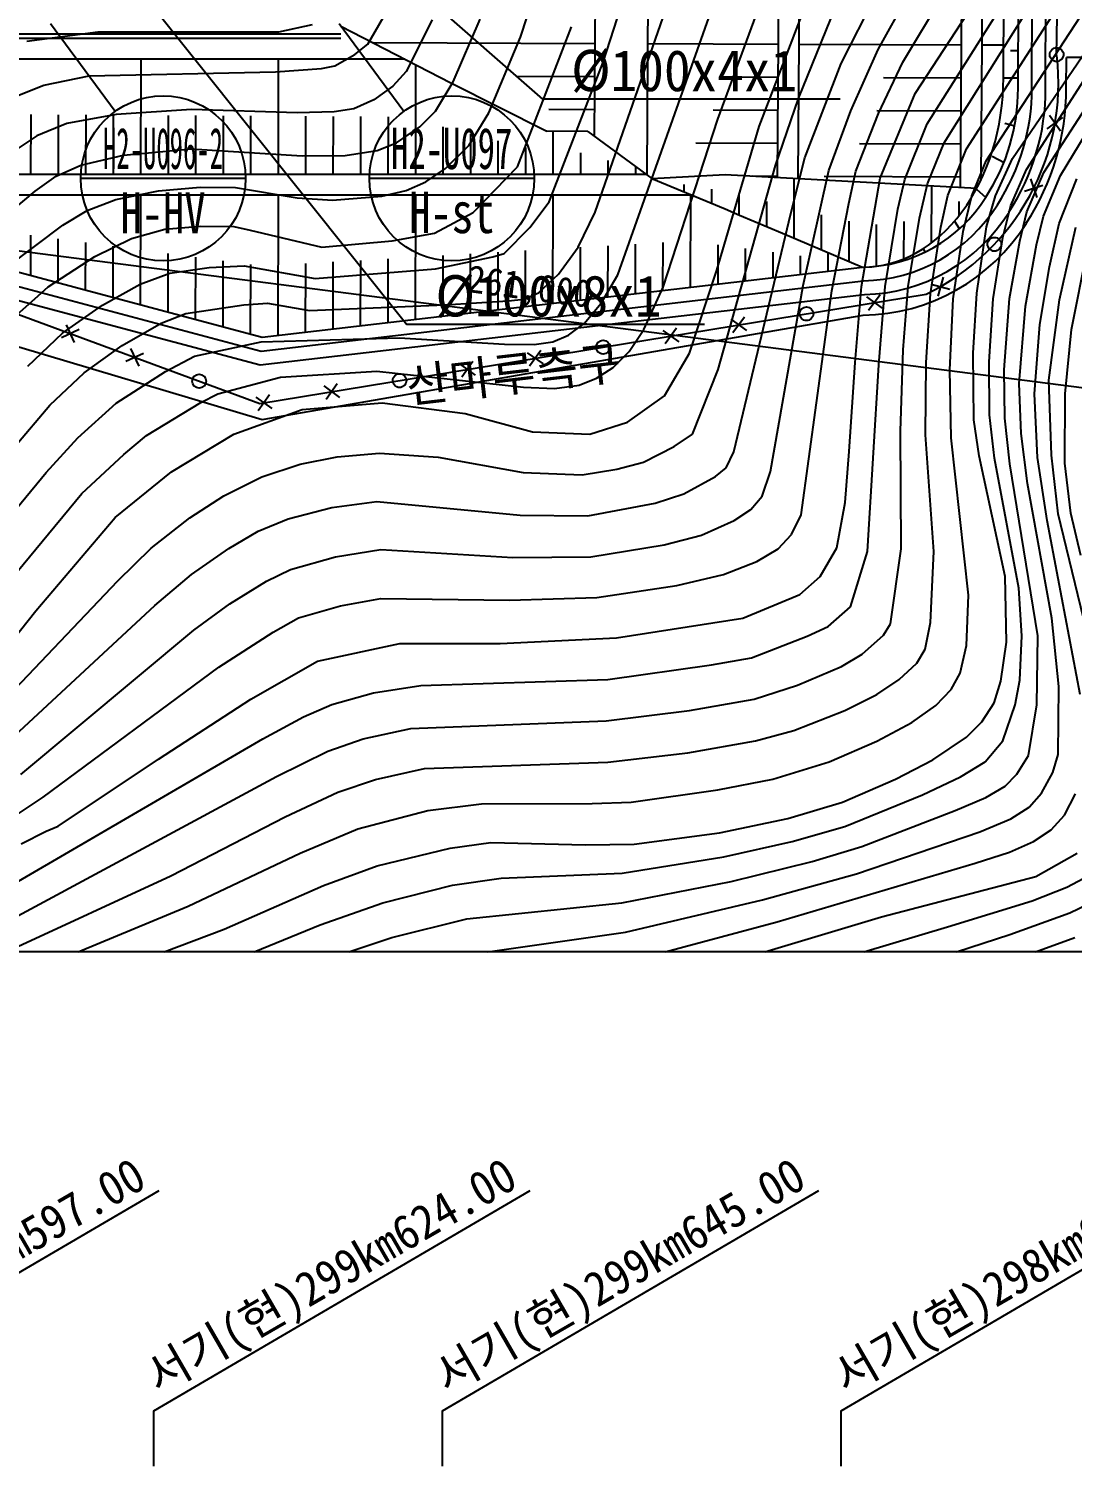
# Model space of a CAD drawing. Header units: millimetres. Extents: x 17638 to 18434, y 1103 to 1809.
# Drawn here: x 18142.6 to 18218.5, y 1364.9 to 1469.4 of the extents above; entities that cross this region are included whole.
import ezdxf
from ezdxf.enums import TextEntityAlignment as Align
from ezdxf.xclip import XClip

# ---------------------------------------------------------------- set-up
doc = ezdxf.new("R2010")
doc.units = ezdxf.units.MM
doc.header["$LTSCALE"] = 10
doc.header["$MEASUREMENT"] = 0
doc.header["$XCLIPFRAME"] = 2
doc.layers.add('TX-PAPR', color=2, linetype='Continuous', plot=False)
for name, color, linetype in [('TZ-BASE', 253, 'Continuous'), ('TZ-LEAL', 1, 'Continuous'), ('TZ-LEAT', 3, 'Continuous')]:
    doc.layers.add(name, color=color, linetype=linetype)
doc.styles.add('GR', font='GulimChe.ttf')
doc.styles.add('HANA', font='GulimChe.ttf')
doc.styles.get("Standard").update_dxf_attribs({"font": 'GulimChe.ttf'})
doc.styles.add('굴림체', font='GulimChe.ttf')
doc.dimstyles.get("Standard").update_dxf_attribs({"dimtxt": 0.18, "dimasz": 0.18, "dimexe": 0.18, "dimexo": 0.0625, "dimgap": 0.09, "dimtad": 0, "dimtih": 1, "dimtoh": 1, "dimdec": 4, "dimzin": 0, "dimdsep": 46, "dimtxsty": 'Standard', "dimcen": 0.09, "dimadec": 0, "dimazin": 0, "dimtfac": 1, "dimtdec": 4, "dimtofl": 0, "dimtmove": 0, "dimatfit": 3, "dimfxl": 0, "dimtolj": 1, "dimtzin": 0, "dimarcsym": 0})

# ---------------------------------------------------------------- blocks, each defined once
blk = doc.blocks.new('JD-CDFDG5GDCH4')
at = {"layer": 'TZ-BASE'}
for p, q in [((477.49, -18.7, -393.01), (477.75, 17.88, -393.01)), ((478.99, -18.78, -393.01), (479.25, 18.59, -393.01)), ((490.79, -19.41, -393.01), (491.05, 18.29, -393.01)), ((492.29, -18.88, -393.01), (492.54, 15.97, -393.01)), ((467.99, -18.53, -393.01), (468.2, 12.56, -393.01)), ((464.16, -15.7, -393.01), (464.34, 10.18, -393.01)), ((493.92, -11.47, -475), (494, 9.53, -438.93)), ((494.99, -12.23, -393.01), (495.07, 9.53, -393.01)), ((495.99, -12.23, -393.01), (496.07, 9.53, -393.01)), ((496.99, -12.23, -393.01), (497.07, 9.52, -393.01)), ((464.21, -21.23, -211.01), (473.15, 4.38, -211.01)), ((464.8, -10.33, -212.01), (469.69, 4.91, -212.01)), ((458.78, -8.5, -214.01), (462.48, 2.93, -214.01)), ((482.12, -10.43, -206.01), (488.45, 2, -206.01)), ((484.8, -9.4, -205.01), (490.25, 0.39, -205.01)), ((495.6, -18.14, -197.01), (506.69, -0.84, -197.01)), ((486.59, -10.34, -204.01), (492.05, -1.26, -204.01)), ((496.85, -18.34, -196.01), (507.54, -1.88, -196.01)), ((487.49, -12.61, -203.01), (494.24, -2.28, -203.01)), ((465.87, -25.79, -210.01), (473.65, -3.84, -210.01)), ((473.14, -14.47, -209.01), (477.03, -3.95, -209.01)), ((488.38, -14.82, -202.01), (495.53, -3.46, -202.01)), ((489.61, -16.19, -201.01), (497.26, -4, -201.01)), ((476.16, -15, -208.01), (480.11, -4.66, -208.01)), ((491.23, -16.63, -200.01), (498.77, -4.92, -200.01)), ((280, -5.76, -393.01), (700, -59.73, -393.01)), ((447.67, -9.01, -217.01), (449.37, -6.08, -217.01)), ((492.66, -17.51, -199.01), (500.27, -5.84, -199.01)), ((494.57, -17.33, -198.01), (502.54, -5.65, -198.01)), ((452.36, -7.24, -216.01), (450.48, -11.01, -216.01)), ((453.89, -11.75, -215.01), (455.85, -7.2, -215.01)), ((479.01, -12.96, -207.01), (481.68, -6.41, -207.01)), ((445.72, -8.3, -393.01), (280, -8.3, -393.01)), ((422.87, -8.81, -218.01), (428.03, -8.13, -218.01)), ((428.03, -8.13, -218.01), (434.62, -8.13, -218.01)), ((434.62, -8.13, -218.01), (441.21, -8.13, -218.01)), ((441.21, -8.13, -218.01), (443.65, -7.6, -218.01)), ((445.72, -7.7, -393.01), (453.71, -11.83, -393.01)), ((458.57, -17.93, -213.01), (462.5, -7.76, -213.01)), ((445.72, -8.6, -393.01), (280, -8.6, -393.01)), ((446.73, -9.76, -217.01), (447.67, -9.01, -217.01)), ((448.06, -8.91, -393.01), (464.2, -8.96, -393.01)), ((456.48, -14, -214.01), (458.78, -8.5, -214.01)), ((468.05, -8.98, -393.01), (477.56, -9.01, -393.01)), ((479.06, -9.02, -393.01), (490.86, -9.06, -393.01)), ((482.81, -13.86, -205.01), (484.8, -9.4, -205.01)), ((492.36, -9.06, -393.01), (493.93, -9.07, -393.01)), ((450.36, -10.1, -393.01), (400, -10.1, -393.01)), ((431.17, -18.5, -393.01), (431.18, -10.1, -393.01)), ((441.17, -18.5, -393.01), (441.18, -10.1, -393.01)), ((445.29, -10.6, -217.01), (446.73, -9.76, -217.01)), ((460.87, -20.49, -212.01), (464.8, -10.33, -212.01)), ((479.48, -17.28, -206.01), (482.12, -10.43, -206.01)), ((484.83, -14.05, -204.01), (486.59, -10.34, -204.01)), ((494.43, -9.47, -393.01), (495, -9.47, -393.01)), ((498.49, -12.23, -393.01), (498.5, -10, -393.01)), ((498.49, -12.23, -393.01), (498.5, -10, -393.01)), ((700, -10, -393.01), (498.5, -10, -393.01)), ((700, -10, -393.01), (498.5, -10, -393.01)), ((424.1, -11.99, -217.01), (427.41, -11.32, -217.01)), ((427.41, -11.32, -217.01), (440.96, -11.03, -217.01)), ((440.96, -11.03, -217.01), (444.3, -10.78, -217.01)), ((444.3, -10.78, -217.01), (445.29, -10.6, -217.01)), ((450.48, -11.01, -216.01), (449.51, -12.08, -216.01)), ((451.17, -18.5, -393.01), (451.18, -10.52, -393.01)), ((458.46, -11.34, -393.01), (464.19, -11.36, -393.01)), ((473.32, -11.4, -393.01), (477.54, -11.41, -393.01)), ((485.19, -11.44, -393.01), (490.85, -11.46, -393.01)), ((493.92, -11.47, -438.93), (495, -11.47, -402.86)), ((421.98, -12.86, -217.01), (424.1, -11.99, -217.01)), ((449.51, -12.08, -216.01), (448.12, -13.07, -216.01)), ((452.61, -13.89, -215.01), (453.89, -11.75, -215.01)), ((453.71, -11.83, -393.01), (460.69, -15.35, -393.01)), ((448.12, -13.07, -216.01), (446.67, -13.72, -216.01)), ((477.34, -17.83, -207.01), (479.01, -12.96, -207.01)), ((484.95, -18.76, -203.01), (487.49, -12.61, -203.01)), ((498.07, -18.56, -195.01), (501.46, -12.97, -195.01)), ((423.17, -18.5, -393.01), (423.18, -14.14, -393.01)), ((425.17, -18.5, -393.01), (425.18, -14.15, -393.01)), ((429.38, -14.13, -216.01), (425.79, -14.79, -216.01)), ((427.17, -18.5, -393.01), (427.18, -14.16, -393.01)), ((429.17, -18.5, -393.01), (429.18, -14.18, -393.01)), ((434.85, -13.78, -216.01), (429.38, -14.13, -216.01)), ((433.17, -18.5, -393.01), (433.18, -14.2, -393.01)), ((442.54, -14.02, -216.01), (434.85, -13.78, -216.01)), ((435.17, -18.5, -393.01), (435.18, -14.21, -393.01)), ((437.17, -18.5, -393.01), (437.18, -14.23, -393.01)), ((439.17, -18.5, -393.01), (439.18, -14.24, -393.01)), ((445.22, -13.94, -216.01), (442.54, -14.02, -216.01)), ((443.17, -18.5, -393.01), (443.18, -14.26, -393.01)), ((445.17, -18.5, -393.01), (445.18, -14.28, -393.01)), ((446.67, -13.72, -216.01), (445.22, -13.94, -216.01)), ((447.17, -18.5, -393.01), (447.18, -14.29, -393.01)), ((449.17, -18.5, -393.01), (449.18, -14.3, -393.01)), ((451.47, -15.03, -215.01), (452.61, -13.89, -215.01)), ((455.02, -16.38, -214.01), (456.48, -14, -214.01)), ((460.84, -13.75, -393.01), (464.17, -13.76, -393.01)), ((469.17, -26.69, -209.01), (473.14, -14.47, -209.01)), ((472.8, -13.79, -393.01), (477.53, -13.81, -393.01)), ((481.21, -18.21, -205.01), (482.81, -13.86, -205.01)), ((483.17, -18.25, -204.01), (484.83, -14.05, -204.01)), ((484.72, -13.84, -393.01), (490.83, -13.86, -393.01)), ((497.09, -15.17, -393.01), (498.25, -14.35, -393.01)), ((497.26, -14.18, -393.01), (498.08, -15.33, -393.01)), ((423.6, -15.68, -216.01), (422.14, -16.65, -216.01)), ((425.79, -14.79, -216.01), (423.6, -15.68, -216.01)), ((449.76, -16.19, -215.01), (451.47, -15.03, -215.01)), ((453.17, -18.5, -393.01), (453.17, -15.02, -393.01)), ((455.17, -18.5, -393.01), (455.17, -15.53, -393.01)), ((463.69, -15.36, -393.01), (460.69, -15.35, -393.01)), ((461.17, -18.5, -393.01), (461.17, -15.35, -393.01)), ((463.69, -15.36, -393.01), (468.34, -18.79, -393.01)), ((473.07, -25.45, -208.01), (476.16, -15, -208.01)), ((486.75, -18.86, -202.01), (488.38, -14.82, -202.01)), ((494.03, -14.77, -393.01), (494.74, -14.95, -393.01)), ((429.9, -17.09, -215.01), (434.82, -16.62, -215.01)), ((434.82, -16.62, -215.01), (442.9, -17.14, -215.01)), ((448.37, -16.75, -215.01), (449.76, -16.19, -215.01)), ((453.32, -18.07, -214.01), (455.02, -16.38, -214.01)), ((457.17, -18.5, -393.01), (457.17, -16.04, -393.01)), ((459.17, -18.5, -393.01), (459.17, -16.54, -393.01)), ((471.53, -16.19, -393.01), (477.51, -16.21, -393.01)), ((483.45, -16.23, -393.01), (490.81, -16.26, -393.01)), ((488.4, -19.17, -201.01), (489.61, -16.19, -201.01)), ((489.88, -20.02, -200.01), (491.23, -16.63, -200.01)), ((426.8, -17.81, -215.01), (429.9, -17.09, -215.01)), ((442.9, -17.14, -215.01), (446.03, -17.11, -215.01)), ((446.03, -17.11, -215.01), (448.37, -16.75, -215.01)), ((463.17, -18.5, -393.01), (463.17, -16.93, -393.01)), ((465.17, -18.5, -393.01), (465.17, -17.48, -393.01)), ((478.46, -21.33, -206.01), (479.48, -17.28, -206.01)), ((491.62, -20.05, -199.01), (492.66, -17.51, -199.01)), ((493.1, -17.16, -393.01), (493.96, -17.62, -393.01)), ((493.34, -20.04, -198.01), (494.57, -17.33, -198.01)), ((467.95, -18.5, -393.01), (411.28, -18.5, -393.01)), ((423.47, -19.7, -215.01), (425, -18.62, -215.01)), ((425, -18.62, -215.01), (426.8, -17.81, -215.01)), ((451.89, -19.03, -214.01), (453.32, -18.07, -214.01)), ((455.34, -21.26, -213.01), (458.57, -17.93, -213.01)), ((467.17, -18.5, -393.01), (467.17, -17.93, -393.01)), ((468.34, -18.79, -393.01), (473.68, -18.5, -393.01)), ((468.34, -18.79, -393.01), (473.67, -21, -393.01)), ((473.17, -32.68, -207.01), (477.34, -17.83, -207.01)), ((473.68, -18.5, -393.01), (491.99, -19.48, -393.01)), ((475.68, -18.6, -393.01), (477.49, -18.61, -393.01)), ((478.68, -18.77, -393.01), (478.67, -23.12, -393.01)), ((479.35, -26.57, -205.01), (481.21, -18.21, -205.01)), ((480.88, -18.62, -393.01), (490.8, -18.66, -393.01)), ((482.66, -20.61, -204.01), (483.17, -18.25, -204.01)), ((483.59, -26.63, -203.01), (484.95, -18.76, -203.01)), ((494.45, -20.74, -197.01), (495.6, -18.14, -197.01)), ((495.61, -21.22, -196.01), (496.85, -18.34, -196.01)), ((496.83, -21.52, -195.01), (498.07, -18.56, -195.01)), ((497.97, -22.06, -194.01), (499.27, -18.81, -194.01)), ((417.49, -24.72, -215.01), (423.47, -19.7, -215.01)), ((429.34, -20.32, -214.01), (432.46, -19.68, -214.01)), ((432.46, -19.68, -214.01), (435.48, -19.42, -214.01)), ((435.48, -19.42, -214.01), (438.06, -19.45, -214.01)), ((438.06, -19.45, -214.01), (442.55, -20.2, -214.01)), ((448.69, -20.06, -214.01), (450.48, -19.65, -214.01)), ((450.48, -19.65, -214.01), (451.89, -19.03, -214.01)), ((470.68, -19.21, -393.01), (470.68, -19.76, -393.01)), ((472.68, -19.57, -393.01), (472.68, -20.58, -393.01)), ((486.24, -21.01, -202.01), (486.75, -18.86, -202.01)), ((487.81, -21.67, -201.01), (488.4, -19.17, -201.01)), ((488.68, -19.3, -393.01), (488.67, -23.48, -393.01)), ((491.95, -19.55, -393.01), (492.64, -20.16, -393.01)), ((495.45, -19.71, -393.01), (496.79, -19.27, -393.01)), ((495.89, -18.82, -393.01), (496.34, -20.16, -393.01)), ((471.26, -20, -393.01), (413.3, -20, -393.01)), ((427.26, -21.11, -214.01), (429.34, -20.32, -214.01)), ((431.15, -27.96, -393.01), (431.17, -20, -393.01)), ((441.15, -30.18, -393.01), (441.17, -20, -393.01)), ((442.55, -20.2, -214.01), (445.12, -20.36, -214.01)), ((445.12, -20.36, -214.01), (448.69, -20.06, -214.01)), ((451.15, -29.01, -393.01), (451.17, -20, -393.01)), ((459.47, -22.36, -212.01), (460.87, -20.49, -212.01)), ((461.15, -27.85, -393.01), (461.17, -20, -393.01)), ((471.15, -26.69, -393.01), (471.17, -20, -393.01)), ((474.68, -19.99, -393.01), (474.67, -21.42, -393.01)), ((476.68, -20.46, -393.01), (476.67, -22.27, -393.01)), ((481.44, -26.95, -204.01), (482.66, -20.61, -204.01)), ((489.37, -22.33, -200.01), (489.88, -20.02, -200.01)), ((490.68, -20.46, -393.01), (490.67, -21.5, -393.01)), ((491, -22.64, -199.01), (491.62, -20.05, -199.01)), ((492.69, -22.31, -198.01), (493.34, -20.04, -198.01)), ((493.88, -23.08, -197.01), (494.45, -20.74, -197.01)), ((425.49, -22.18, -214.01), (427.26, -21.11, -214.01)), ((452.52, -22.77, -213.01), (455.34, -21.26, -213.01)), ((462.97, -23.77, -211.01), (464.21, -21.23, -211.01)), ((473.67, -21, -393.01), (474.71, -21.44, -393.01)), ((474.31, -38.66, -206.01), (478.46, -21.33, -206.01)), ((474.71, -21.44, -393.01), (477.84, -22.76, -393.01)), ((480.67, -21.42, -393.01), (480.66, -23.96, -393.01)), ((482.67, -21.89, -393.01), (482.66, -24.81, -393.01)), ((485.31, -26.64, -202.01), (486.24, -21.01, -202.01)), ((486.67, -21.91, -393.01), (486.66, -24.63, -393.01)), ((486.99, -26.63, -201.01), (487.81, -21.67, -201.01)), ((490.35, -21.89, -393.01), (490.71, -22.41, -393.01)), ((495.1, -23.35, -196.01), (495.61, -21.22, -196.01)), ((496.32, -23.62, -195.01), (496.83, -21.52, -195.01)), ((421.47, -25.22, -214.01), (425.49, -22.18, -214.01)), ((423.16, -25.83, -393.01), (423.16, -22.91, -393.01)), ((430.49, -23.15, -213.01), (432.92, -22.46, -213.01)), ((432.92, -22.46, -213.01), (435.52, -22.24, -213.01)), ((435.52, -22.24, -213.01), (437.93, -22.27, -213.01)), ((437.93, -22.27, -213.01), (439.12, -22.55, -213.01)), ((439.12, -22.55, -213.01), (444.34, -23.77, -213.01)), ((449.45, -23.31, -213.01), (452.52, -22.77, -213.01)), ((457.6, -24.25, -212.01), (459.47, -22.36, -212.01)), ((477.84, -22.76, -393.01), (483.66, -25.23, -393.01)), ((484.67, -22.13, -393.01), (484.66, -25.17, -393.01)), ((488.62, -27.18, -200.01), (489.37, -22.33, -200.01)), ((490.27, -27.54, -199.01), (491, -22.64, -199.01)), ((491.98, -27.13, -198.01), (492.69, -22.31, -198.01)), ((497.26, -25.22, -194.01), (497.97, -22.06, -194.01)), ((497.99, -27.6, -193.01), (499.19, -22.33, -193.01)), ((425.16, -26.36, -393.01), (425.16, -23.18, -393.01)), ((427.15, -26.89, -393.01), (427.16, -23.45, -393.01)), ((427.81, -24.45, -213.01), (430.49, -23.15, -213.01)), ((429.15, -27.42, -393.01), (429.16, -23.71, -393.01)), ((444.34, -23.77, -213.01), (449.45, -23.31, -213.01)), ((459.15, -28.08, -393.01), (459.16, -24.03, -393.01)), ((461.55, -25.74, -211.01), (462.97, -23.77, -211.01)), ((463.15, -27.62, -393.01), (463.16, -23.79, -393.01)), ((465.15, -27.38, -393.01), (465.16, -23.68, -393.01)), ((467.15, -27.15, -393.01), (467.16, -23.56, -393.01)), ((469.15, -26.92, -393.01), (469.16, -23.44, -393.01)), ((473.16, -26.45, -393.01), (473.16, -23.6, -393.01)), ((475.16, -26.22, -393.01), (475.16, -23.87, -393.01)), ((488.09, -23.88, -393.01), (488.2, -24.15, -393.01)), ((493.16, -27.54, -197.01), (493.88, -23.08, -197.01)), ((494.37, -27.51, -196.01), (495.1, -23.35, -196.01)), ((495.52, -28.07, -195.01), (496.32, -23.62, -195.01)), ((420, -24.99, -393.01), (440, -30.31, -393.01)), ((424.43, -26.67, -213.01), (427.81, -24.45, -213.01)), ((433.15, -28.49, -393.01), (433.16, -24.24, -393.01)), ((435.15, -29.02, -393.01), (435.16, -24.51, -393.01)), ((437.15, -29.55, -393.01), (437.16, -24.78, -393.01)), ((439.15, -30.08, -393.01), (439.16, -25.04, -393.01)), ((443.15, -29.94, -393.01), (443.16, -24.97, -393.01)), ((445.15, -29.71, -393.01), (445.16, -24.85, -393.01)), ((447.15, -29.48, -393.01), (447.16, -24.74, -393.01)), ((449.15, -29.25, -393.01), (449.16, -24.62, -393.01)), ((452.6, -25.35, -212.01), (456.78, -24.47, -212.01)), ((453.15, -28.78, -393.01), (453.16, -24.38, -393.01)), ((455.15, -28.55, -393.01), (455.16, -24.26, -393.01)), ((456.78, -24.47, -212.01), (457.6, -24.25, -212.01)), ((457.15, -28.32, -393.01), (457.16, -24.15, -393.01)), ((477.16, -25.99, -393.01), (477.16, -24.14, -393.01)), ((479.16, -25.76, -393.01), (479.16, -24.42, -393.01)), ((481.16, -25.52, -393.01), (481.16, -24.17, -393.01)), ((498.87, -29.77, -192.01), (500.02, -24.04, -192.01)), ((419.56, -25.91, -393.01), (439.93, -31.33, -393.01)), ((431.11, -26.47, -212.01), (433.28, -25.66, -212.01)), ((433.28, -25.66, -212.01), (436.13, -25.25, -212.01)), ((436.13, -25.25, -212.01), (438.69, -25.13, -212.01)), ((438.69, -25.13, -212.01), (443.85, -26.05, -212.01)), ((440, -30.31, -393.01), (483.66, -25.23, -393.01)), ((443.85, -26.05, -212.01), (452.6, -25.35, -212.01)), ((460.1, -27.11, -211.01), (461.55, -25.74, -211.01)), ((464.65, -27.85, -210.01), (465.87, -25.79, -210.01)), ((471.07, -31.49, -208.01), (473.07, -25.45, -208.01)), ((489.53, -25.96, -393.01), (489.15, -27.33, -393.01)), ((496.57, -29.39, -194.01), (497.26, -25.22, -194.01)), ((419.11, -26.82, -393.01), (439.85, -32.34, -393.01)), ((423.71, -27.32, -213.01), (424.43, -26.67, -213.01)), ((428.38, -27.99, -212.01), (431.11, -26.47, -212.01)), ((439.93, -31.33, -393.01), (483.73, -26.23, -393.01)), ((459.06, -27.56, -211.01), (460.1, -27.11, -211.01)), ((467.77, -29.77, -209.01), (469.17, -26.69, -209.01)), ((476.97, -40.09, -205.01), (479.35, -26.57, -205.01)), ((479.2, -43.24, -204.01), (481.44, -26.95, -204.01)), ((483.13, -32.17, -203.01), (483.59, -26.63, -203.01)), ((484.85, -32.33, -202.01), (485.31, -26.64, -202.01)), ((486.63, -31.25, -201.01), (486.99, -26.63, -201.01)), ((488.66, -26.46, -393.01), (490.02, -26.83, -393.01)), ((491.72, -31.48, -198.01), (491.98, -27.13, -198.01)), ((421.28, -29.47, -213.01), (423.71, -27.32, -213.01)), ((425.46, -30.04, -212.01), (428.38, -27.99, -212.01)), ((434.45, -28.59, -211.01), (438.66, -27.97, -211.01)), ((438.66, -27.97, -211.01), (440.39, -27.85, -211.01)), ((439.85, -32.34, -393.01), (483.8, -27.23, -393.01)), ((440.39, -27.85, -211.01), (443.44, -28.38, -211.01)), ((443.44, -28.38, -211.01), (453.29, -27.96, -211.01)), ((453.29, -27.96, -211.01), (457.89, -27.68, -211.01)), ((457.89, -27.68, -211.01), (459.06, -27.56, -211.01)), ((463.41, -29.32, -210.01), (464.65, -27.85, -210.01)), ((483.95, -27.4, -393.01), (485.1, -28.22, -393.01)), ((484.94, -27.24, -393.01), (484.11, -28.39, -393.01)), ((488.3, -32.17, -200.01), (488.62, -27.18, -200.01)), ((490.01, -32.7, -199.01), (490.27, -27.54, -199.01)), ((492.87, -32.11, -197.01), (493.16, -27.54, -197.01)), ((493.97, -32.7, -196.01), (494.37, -27.51, -196.01)), ((495.06, -33.69, -195.01), (495.52, -28.07, -195.01)), ((497.23, -33.45, -193.01), (497.99, -27.6, -193.01)), ((432.64, -29.3, -211.01), (434.45, -28.59, -211.01)), ((440, -36.31, -393.01), (483.72, -28.73, -393.01)), ((440, -36.31, -393.01), (483.72, -28.73, -393.01)), ((474.08, -29.02, -393.01), (475.23, -29.84, -393.01)), ((475.07, -28.86, -393.01), (474.24, -30, -393.01)), ((422.95, -32.42, -212.01), (425.46, -30.04, -212.01)), ((426.67, -29.77, -393.01), (425.39, -30.36, -393.01)), ((425.73, -29.42, -393.01), (426.32, -30.71, -393.01)), ((429.8, -30.93, -211.01), (432.64, -29.3, -211.01)), ((461.13, -30.66, -210.01), (462.27, -30.18, -210.01)), ((462.27, -30.18, -210.01), (463.41, -29.32, -210.01)), ((466.68, -31.37, -209.01), (467.77, -29.77, -209.01)), ((469.15, -29.83, -393.01), (470.3, -30.65, -393.01)), ((470.13, -29.67, -393.01), (469.31, -30.81, -393.01)), ((496.17, -34.45, -194.01), (496.57, -29.39, -194.01)), ((498.4, -34.45, -192.01), (498.87, -29.77, -192.01)), ((420, -30.35, -393.01), (440, -36.31, -393.01)), ((420, -30.35, -393.01), (440, -36.31, -393.01)), ((427.04, -32.91, -211.01), (429.8, -30.93, -211.01)), ((430.42, -31.15, -393.01), (431.02, -32.44, -393.01)), ((435.07, -31.71, -210.01), (439.91, -30.67, -210.01)), ((439.91, -30.67, -210.01), (449.95, -30.37, -210.01)), ((449.95, -30.37, -210.01), (457.62, -30.82, -210.01)), ((457.62, -30.82, -210.01), (459.77, -30.86, -210.01)), ((460.27, -31.28, -393.01), (459.44, -32.43, -393.01)), ((459.77, -30.86, -210.01), (461.13, -30.66, -210.01)), ((486.42, -37.15, -201.01), (486.63, -31.25, -201.01)), ((431.36, -31.5, -393.01), (430.08, -32.09, -393.01)), ((432.96, -32.81, -210.01), (435.07, -31.71, -210.01)), ((454.35, -32.26, -393.01), (455.49, -33.08, -393.01)), ((455.33, -32.09, -393.01), (454.51, -33.24, -393.01)), ((459.28, -31.45, -393.01), (460.43, -32.27, -393.01)), ((465.53, -32.52, -209.01), (466.68, -31.37, -209.01)), ((469.27, -34.58, -208.01), (471.07, -31.49, -208.01)), ((482.7, -38.63, -203.01), (483.13, -32.17, -203.01)), ((484.04, -45.9, -202.01), (484.85, -32.33, -202.01)), ((488.25, -37.43, -200.01), (488.3, -32.17, -200.01)), ((491.77, -36.32, -198.01), (491.72, -31.48, -198.01)), ((492.91, -35.96, -197.01), (492.87, -32.11, -197.01)), ((424.54, -35.27, -211.01), (427.04, -32.91, -211.01)), ((429.37, -35.13, -210.01), (432.96, -32.81, -210.01)), ((436.78, -34.45, -209.01), (441.33, -33.22, -209.01)), ((441.33, -33.22, -209.01), (448.33, -32.79, -209.01)), ((448.33, -32.79, -209.01), (459, -33.95, -209.01)), ((463.06, -33.8, -209.01), (464.32, -33.3, -209.01)), ((464.32, -33.3, -209.01), (465.53, -32.52, -209.01)), ((471.3, -37.38, -207.01), (473.17, -32.68, -207.01)), ((490.11, -37.64, -199.01), (490.01, -32.7, -199.01)), ((494.03, -36.22, -196.01), (493.97, -32.7, -196.01)), ((435.52, -35.07, -209.01), (436.78, -34.45, -209.01)), ((444.48, -33.87, -393.01), (445.63, -34.7, -393.01)), ((445.46, -33.71, -393.01), (444.64, -34.86, -393.01)), ((459, -33.95, -209.01), (461.27, -34.05, -209.01)), ((461.27, -34.05, -209.01), (463.06, -33.8, -209.01)), ((495.2, -37.33, -195.01), (495.06, -33.69, -195.01)), ((496.4, -39.08, -194.01), (496.17, -34.45, -194.01)), ((497.41, -38.9, -193.01), (497.23, -33.45, -193.01)), ((498.39, -39.47, -192.01), (498.4, -34.45, -192.01)), ((421.99, -38.28, -211.01), (424.54, -35.27, -211.01)), ((426.58, -37.63, -210.01), (429.37, -35.13, -210.01)), ((431.58, -37.46, -209.01), (435.52, -35.07, -209.01)), ((439.54, -34.68, -393.01), (440.69, -35.51, -393.01)), ((440.53, -34.52, -393.01), (439.71, -35.67, -393.01)), ((442.9, -35.57, -208.01), (448.73, -35.09, -208.01)), ((448.73, -35.09, -208.01), (454.76, -35.87, -208.01)), ((466.57, -36.51, -208.01), (469.27, -34.58, -208.01)), ((437.94, -37.38, -208.01), (442.9, -35.57, -208.01)), ((454.76, -35.87, -208.01), (459.66, -37.2, -208.01)), ((463.83, -37.38, -208.01), (466.57, -36.51, -208.01)), ((492.16, -38.95, -198.01), (491.77, -36.32, -198.01)), ((493.27, -39.13, -197.01), (492.91, -35.96, -197.01)), ((494.39, -39.52, -196.01), (494.03, -36.22, -196.01)), ((429.92, -38.84, -209.01), (431.58, -37.46, -209.01)), ((433.39, -40.12, -208.01), (437.94, -37.38, -208.01)), ((459.66, -37.2, -208.01), (463.83, -37.38, -208.01)), ((469.96, -38.28, -207.01), (471.3, -37.38, -207.01)), ((486.48, -45.7, -201.01), (486.42, -37.15, -201.01)), ((488.85, -45.9, -200.01), (488.25, -37.43, -200.01)), ((495.66, -40.96, -195.01), (495.2, -37.33, -195.01)), ((424.27, -40.17, -210.01), (426.58, -37.63, -210.01)), ((467.74, -39.4, -207.01), (469.96, -38.28, -207.01)), ((473.74, -39.81, -206.01), (474.31, -38.66, -206.01)), ((482.41, -42.34, -203.01), (482.7, -38.63, -203.01)), ((491.38, -49.09, -199.01), (490.11, -37.64, -199.01)), ((426.88, -41.68, -209.01), (429.92, -38.84, -209.01)), ((439.96, -40.48, -207.01), (442.75, -39.56, -207.01)), ((442.75, -39.56, -207.01), (445.46, -39.02, -207.01)), ((445.46, -39.02, -207.01), (448.52, -38.75, -207.01)), ((448.52, -38.75, -207.01), (452.79, -39.04, -207.01)), ((452.79, -39.04, -207.01), (458.99, -40.17, -207.01)), ((465.79, -39.91, -207.01), (467.74, -39.4, -207.01)), ((494.05, -47.71, -198.01), (492.16, -38.95, -198.01)), ((495.04, -48.57, -197.01), (493.27, -39.13, -197.01)), ((496.41, -52.04, -196.01), (494.39, -39.52, -196.01)), ((497.11, -43.64, -194.01), (496.4, -39.08, -194.01)), ((497.91, -43.16, -193.01), (497.41, -38.9, -193.01)), ((498.82, -43.12, -192.01), (498.39, -39.47, -192.01)), ((414.51, -51.96, -210.01), (424.27, -40.17, -210.01)), ((429.29, -43.44, -208.01), (433.39, -40.12, -208.01)), ((437.21, -41.85, -207.01), (439.96, -40.48, -207.01)), ((458.99, -40.17, -207.01), (463.27, -40.33, -207.01)), ((463.27, -40.33, -207.01), (465.79, -39.91, -207.01)), ((470.66, -41.71, -206.01), (472.97, -40.45, -206.01)), ((472.97, -40.45, -206.01), (473.74, -39.81, -206.01)), ((476.36, -41.88, -205.01), (476.97, -40.09, -205.01)), ((417.45, -53.08, -209.01), (426.88, -41.68, -209.01)), ((468.59, -42.4, -206.01), (470.66, -41.71, -206.01)), ((497.45, -50.74, -195.01), (495.66, -40.96, -195.01)), ((434.72, -43.46, -207.01), (437.21, -41.85, -207.01)), ((441.88, -43.53, -206.01), (445.06, -42.7, -206.01)), ((445.06, -42.7, -206.01), (448.34, -42.27, -206.01)), ((448.34, -42.27, -206.01), (458.76, -43.26, -206.01)), ((463.69, -43.32, -206.01), (468.59, -42.4, -206.01)), ((475.55, -42.86, -205.01), (476.36, -41.88, -205.01)), ((481.8, -45.63, -203.01), (482.41, -42.34, -203.01)), ((423.52, -50.22, -208.01), (429.29, -43.44, -208.01)), ((431.92, -45.67, -207.01), (434.72, -43.46, -207.01)), ((439.71, -44.42, -206.01), (441.88, -43.53, -206.01)), ((458.76, -43.26, -206.01), (463.69, -43.32, -206.01)), ((471.96, -44.71, -205.01), (474.34, -43.64, -205.01)), ((474.34, -43.64, -205.01), (475.55, -42.86, -205.01)), ((478.51, -44.66, -204.01), (479.2, -43.24, -204.01)), ((499.49, -56.3, -194.01), (497.11, -43.64, -194.01)), ((499.74, -50.74, -193.01), (497.91, -43.16, -193.01)), ((499.54, -46.2, -192.01), (498.82, -43.12, -192.01)), ((437.56, -45.68, -206.01), (439.71, -44.42, -206.01)), ((469.24, -45.42, -205.01), (471.96, -44.71, -205.01)), ((477.53, -45.71, -204.01), (478.51, -44.66, -204.01)), ((429.5, -48.04, -207.01), (431.92, -45.67, -207.01)), ((434.85, -47.57, -206.01), (437.56, -45.68, -206.01)), ((445.32, -46.29, -205.01), (448.63, -45.77, -205.01)), ((448.63, -45.77, -205.01), (458.24, -46.34, -205.01)), ((463.9, -46.3, -205.01), (469.24, -45.42, -205.01)), ((475.99, -46.62, -204.01), (477.53, -45.71, -204.01)), ((480.59, -47.72, -203.01), (481.8, -45.63, -203.01)), ((482.8, -49.93, -202.01), (484.04, -45.9, -202.01)), ((485.71, -51.17, -201.01), (486.48, -45.7, -201.01)), ((488.62, -51.07, -200.01), (488.85, -45.9, -200.01)), ((442.05, -47.21, -205.01), (445.32, -46.29, -205.01)), ((458.24, -46.34, -205.01), (463.9, -46.3, -205.01)), ((473.56, -47.58, -204.01), (475.99, -46.62, -204.01)), ((418.41, -59.66, -207.01), (429.5, -48.04, -207.01)), ((432.19, -49.84, -206.01), (434.85, -47.57, -206.01)), ((437.65, -49.7, -205.01), (440.31, -48.05, -205.01)), ((440.31, -48.05, -205.01), (442.05, -47.21, -205.01)), ((470.17, -48.38, -204.01), (473.56, -47.58, -204.01)), ((479.11, -49.03, -203.01), (480.59, -47.72, -203.01)), ((494.15, -52.5, -198.01), (494.05, -47.71, -198.01)), ((464.34, -49.26, -204.01), (470.17, -48.38, -204.01)), ((474.96, -50.74, -203.01), (479.11, -49.03, -203.01)), ((491.24, -52.73, -199.01), (491.38, -49.09, -199.01)), ((495.25, -52.04, -197.01), (495.04, -48.57, -197.01)), ((419.4, -61.69, -206.01), (432.19, -49.84, -206.01)), ((435.03, -51.62, -205.01), (437.65, -49.7, -205.01)), ((442.63, -50.73, -204.01), (445.7, -49.86, -204.01)), ((445.7, -49.86, -204.01), (448.62, -49.31, -204.01)), ((448.62, -49.31, -204.01), (457.98, -49.45, -204.01)), ((457.98, -49.45, -204.01), (464.34, -49.26, -204.01)), ((481.16, -51.35, -202.01), (482.8, -49.93, -202.01)), ((418.72, -56.25, -208.01), (423.52, -50.22, -208.01)), ((440.79, -51.76, -204.01), (442.63, -50.73, -204.01)), ((465.78, -52.18, -203.01), (474.96, -50.74, -203.01)), ((485.2, -51.98, -201.01), (485.71, -51.17, -201.01)), ((488.22, -53, -200.01), (488.62, -51.07, -200.01)), ((497.94, -55.72, -195.01), (497.45, -50.74, -195.01)), ((422.43, -62.11, -205.01), (435.03, -51.62, -205.01)), ((436.85, -54.32, -204.01), (440.79, -51.76, -204.01)), ((457.3, -52.59, -203.01), (465.78, -52.18, -203.01)), ((475.58, -53.64, -202.01), (479.64, -52.07, -202.01)), ((479.64, -52.07, -202.01), (481.16, -51.35, -202.01)), ((483.65, -53.36, -201.01), (485.2, -51.98, -201.01)), ((495.1, -55.25, -197.01), (495.25, -52.04, -197.01)), ((496.36, -57.05, -196.01), (496.41, -52.04, -196.01)), ((444.03, -53.88, -203.01), (450, -52.59, -203.01)), ((450, -52.59, -203.01), (457.3, -52.59, -203.01)), ((487.61, -54.02, -200.01), (488.22, -53, -200.01)), ((490.77, -54.76, -199.01), (491.24, -52.73, -199.01)), ((493.74, -55.33, -198.01), (494.15, -52.5, -198.01)), ((424.05, -63.77, -204.01), (436.85, -54.32, -204.01)), ((439.18, -56.63, -203.01), (444.03, -53.88, -203.01)), ((465.15, -55.21, -202.01), (472.67, -54.15, -202.01)), ((472.67, -54.15, -202.01), (475.58, -53.64, -202.01)), ((478.94, -55.62, -201.01), (482.13, -54.26, -201.01)), ((482.13, -54.26, -201.01), (483.65, -53.36, -201.01)), ((486.34, -55.22, -200.01), (487.61, -54.02, -200.01)), ((451.53, -55.65, -202.01), (465.15, -55.21, -202.01)), ((484.71, -56.31, -200.01), (486.34, -55.22, -200.01)), ((490.11, -55.93, -199.01), (490.77, -54.76, -199.01)), ((493.24, -56.9, -198.01), (493.74, -55.33, -198.01)), ((494.76, -57.04, -197.01), (495.1, -55.25, -197.01)), ((445.06, -57.03, -202.01), (448.1, -56.19, -202.01)), ((448.1, -56.19, -202.01), (451.53, -55.65, -202.01)), ((475.78, -56.64, -201.01), (478.94, -55.62, -201.01)), ((482.37, -57.46, -200.01), (484.71, -56.31, -200.01)), ((488.99, -57.09, -199.01), (490.11, -55.93, -199.01)), ((497.91, -60.66, -195.01), (497.94, -55.72, -195.01)), ((432.44, -61.01, -203.01), (439.18, -56.63, -203.01)), ((443, -57.93, -202.01), (445.06, -57.03, -202.01)), ((465.03, -58.22, -201.01), (471.09, -57.46, -201.01)), ((471.09, -57.46, -201.01), (475.78, -56.64, -201.01)), ((478.67, -58.92, -200.01), (482.37, -57.46, -200.01)), ((487.26, -58.33, -199.01), (488.99, -57.09, -199.01)), ((492.35, -58.29, -198.01), (493.24, -56.9, -198.01)), ((493.87, -59.68, -197.01), (494.76, -57.04, -197.01)), ((495.73, -60.73, -196.01), (496.36, -57.05, -196.01)), ((440.03, -59.52, -202.01), (443, -57.93, -202.01)), ((450.82, -58.78, -201.01), (465.03, -58.22, -201.01)), ((484.72, -59.7, -199.01), (487.26, -58.33, -199.01)), ((491.22, -59.41, -198.01), (492.35, -58.29, -198.01)), ((418.05, -72.31, -202.01), (440.03, -59.52, -202.01)), ((444.78, -60.42, -201.01), (447.35, -59.53, -201.01)), ((447.35, -59.53, -201.01), (450.82, -58.78, -201.01)), ((475.88, -59.67, -200.01), (478.67, -58.92, -200.01)), ((488.78, -61.04, -198.01), (491.22, -59.41, -198.01)), ((441.04, -62.26, -201.01), (444.78, -60.42, -201.01)), ((465.13, -61.21, -200.01), (470.96, -60.53, -200.01)), ((470.96, -60.53, -200.01), (475.88, -59.67, -200.01)), ((481.23, -61.19, -199.01), (484.72, -59.7, -199.01)), ((492.6, -61.2, -197.01), (493.87, -59.68, -197.01)), ((425.15, -65.88, -203.01), (432.44, -61.01, -203.01)), ((451.8, -61.69, -200.01), (465.13, -61.21, -200.01)), ((477.14, -62.46, -199.01), (481.23, -61.19, -199.01)), ((486.06, -62.46, -198.01), (488.78, -61.04, -198.01)), ((490.79, -62.28, -197.01), (492.6, -61.2, -197.01)), ((494.9, -62.09, -196.01), (495.73, -60.73, -196.01)), ((497.5, -61.97, -195.01), (497.91, -60.66, -195.01)), ((419.13, -74.04, -201.01), (441.04, -62.26, -201.01)), ((445.51, -63.41, -200.01), (448.23, -62.48, -200.01)), ((448.23, -62.48, -200.01), (451.8, -61.69, -200.01)), ((473.15, -63.23, -199.01), (477.14, -62.46, -199.01)), ((482.21, -64.12, -198.01), (486.06, -62.46, -198.01)), ((488.02, -63.59, -197.01), (490.79, -62.28, -197.01)), ((494.05, -62.96, -196.01), (494.9, -62.09, -196.01)), ((496.69, -63.48, -195.01), (497.5, -61.97, -195.01)), ((441.66, -65.2, -200.01), (445.51, -63.41, -200.01)), ((466.84, -64.13, -199.01), (473.15, -63.23, -199.01)), ((482.38, -65.9, -197.01), (488.02, -63.59, -197.01)), ((492.63, -63.79, -196.01), (494.05, -62.96, -196.01)), ((495.78, -64.5, -195.01), (496.69, -63.48, -195.01)), ((498.35, -65.07, -194.01), (499.17, -63.53, -194.01)), ((415.11, -69.74, -204.01), (424.05, -63.77, -204.01)), ((446.95, -66.07, -199.01), (452.05, -64.74, -199.01)), ((452.05, -64.74, -199.01), (455.96, -64.24, -199.01)), ((455.96, -64.24, -199.01), (464, -64.22, -199.01)), ((464, -64.22, -199.01), (466.84, -64.13, -199.01)), ((478.23, -65.31, -198.01), (482.21, -64.12, -198.01)), ((483.62, -67.35, -196.01), (490.4, -64.74, -196.01)), ((490.4, -64.74, -196.01), (492.63, -63.79, -196.01)), ((494.45, -65.35, -195.01), (495.78, -64.5, -195.01)), ((433.35, -69.49, -200.01), (441.66, -65.2, -200.01)), ((473.26, -66.35, -198.01), (478.23, -65.31, -198.01)), ((492.21, -66.29, -195.01), (494.45, -65.35, -195.01)), ((497.38, -66.14, -194.01), (498.35, -65.07, -194.01)), ((422.45, -67.15, -203.01), (424.28, -66.23, -203.01)), ((424.28, -66.23, -203.01), (425.15, -65.88, -203.01)), ((442.76, -67.84, -199.01), (446.95, -66.07, -199.01)), ((467.06, -67.17, -198.01), (473.26, -66.35, -198.01)), ((478.55, -66.99, -197.01), (482.38, -65.9, -197.01)), ((483.24, -69.33, -195.01), (492.21, -66.29, -195.01)), ((496.11, -66.98, -194.01), (497.38, -66.14, -194.01)), ((434.6, -71.68, -199.01), (442.76, -67.84, -199.01)), ((448.35, -68.76, -198.01), (453.68, -67.47, -198.01)), ((453.68, -67.47, -198.01), (456.62, -67.05, -198.01)), ((456.62, -67.05, -198.01), (463.52, -67.24, -198.01)), ((463.52, -67.24, -198.01), (467.06, -67.17, -198.01)), ((473.57, -68.1, -197.01), (478.55, -66.99, -197.01)), ((480.01, -68.43, -196.01), (483.62, -67.35, -196.01)), ((491.87, -68.57, -194.01), (494.36, -67.76, -194.01)), ((494.36, -67.76, -194.01), (496.11, -66.98, -194.01)), ((496.27, -69.54, -193.01), (499.29, -67.83, -193.01)), ((444.46, -70.19, -198.01), (448.35, -68.76, -198.01)), ((466.18, -69.3, -197.01), (473.57, -68.1, -197.01)), ((474.11, -69.89, -196.01), (480.01, -68.43, -196.01)), ((477.47, -72.83, -194.01), (491.87, -68.57, -194.01)), ((421.6, -74.91, -200.01), (433.35, -69.49, -200.01)), ((453.84, -70.17, -197.01), (457.39, -69.65, -197.01)), ((457.39, -69.65, -197.01), (466.18, -69.3, -197.01)), ((466.16, -71.44, -196.01), (474.11, -69.89, -196.01)), ((476.39, -71.24, -195.01), (483.24, -69.33, -195.01)), ((485.05, -72.47, -193.01), (496.27, -69.54, -193.01)), ((498.54, -70.3, -192.01), (500.19, -69.44, -192.01)), ((437.23, -73.36, -198.01), (444.46, -70.19, -198.01)), ((448.77, -71.45, -197.01), (453.84, -70.17, -197.01)), ((496.01, -71.29, -192.01), (498.54, -70.3, -192.01)), ((498.74, -72.18, -191.01), (501.27, -70.96, -191.01)), ((423.07, -76.47, -199.01), (434.6, -71.68, -199.01)), ((444.22, -73.05, -197.01), (448.77, -71.45, -197.01)), ((454.89, -72.62, -196.01), (466.16, -71.44, -196.01)), ((466.43, -73.57, -195.01), (476.39, -71.24, -195.01)), ((489.84, -73.2, -192.01), (496.01, -71.29, -192.01)), ((425.44, -80.65, -197.01), (444.22, -73.05, -197.01)), ((449.43, -73.96, -196.01), (454.89, -72.62, -196.01)), ((466.7, -75.69, -194.01), (477.47, -72.83, -194.01)), ((467.4, -77.73, -193.01), (485.05, -72.47, -193.01)), ((494.39, -73.75, -191.01), (498.74, -72.18, -191.01)), ((424.04, -78.31, -198.01), (437.23, -73.36, -198.01)), ((445.17, -75.38, -196.01), (449.43, -73.96, -196.01)), ((455.92, -75.07, -195.01), (466.43, -73.57, -195.01)), ((467.47, -79.83, -192.01), (489.84, -73.2, -192.01)), ((478.93, -78.72, -191.01), (494.39, -73.75, -191.01)), ((492.24, -76.46, -190.01), (499.11, -73.96, -190.01)), ((498.83, -75.99, -189.01), (502.97, -74.24, -189.01))]:
    blk.add_line(p, q, dxfattribs=at)
at = {"layer": 'TZ-BASE', "ltscale": 0.2}
for p, q in [((497.79, -9.86, -393.01), (497.92, 0, -393.01)), ((418.71, -27.37, -393.01), (439.82, -35.14, -393.01)), ((439.82, -35.14, -393.01), (488.29, -27.19, -393.01))]:
    blk.add_line(p, q, dxfattribs=at)
at = {"layer": 'TZ-BASE'}
for centre in [(497.79, -9.78, -393.01), (493.26, -23.57, -393.01), (479.59, -28.62, -393.01), (464.79, -31.05, -393.01), (435.41, -33.52, -393.01), (449.99, -33.48, -393.01)]:
    blk.add_circle(centre, 0.5, dxfattribs=at)
at = {"layer": 'TZ-BASE', "ltscale": 0.2}
blk.add_arc((480.94, -11.89, -393.01), 16.98, 295.6835, 6.8834, dxfattribs=at)
at = {"layer": 'TZ-BASE'}
for centre, radius, start, end in [((480.57, -12.25, -393.01), 14.42, 326.7782, 0.108), ((480.57, -12.25, -393.01), 15.42, 326.8196, 0.0978), ((480.57, -12.25, -393.01), 16.42, 326.8556, 0.0886), ((480.57, -12.25, -393.01), 17.92, 326.9016, 0.0762), ((480.57, -12.25, -393.01), 17.92, 326.9016, 0.0762), ((483.49, -14.45, -393.01), 10.78, 270.9272, 328.0619), ((483.49, -14.45, -393.01), 11.78, 271.1749, 328.0072), ((483.49, -14.45, -393.01), 12.78, 271.3929, 327.9605), ((483.49, -14.45, -393.01), 14.28, 270.9269, 327.9022), ((483.49, -14.45, -393.01), 14.28, 270.9269, 327.9022)]:
    blk.add_arc(centre, radius, start, end, dxfattribs=at)
blk.add_ellipse((483.71, -11.43, -393.01), major_axis=(-0.05, -13.8), ratio=0.739928, start_param=6.283185, end_param=7.853982, dxfattribs=at)
at = {"layer": 'TZ-BASE', "style": 'HANA'}
for s, height, rotation, p in [('261,000', 2, 352.6776, (454.82, -27.03, -393.01)), ('산마루측구', 2.5, 6.5937, (450.63, -35.13, -393.01))]:
    blk.add_text(s, height=height, rotation=rotation, dxfattribs=at).set_placement(p)
blk = doc.blocks.new('ba')
at = {"layer": 'TZ-BASE'}
for p, q in [((506.3, 366.71), (511.02, 360.34)), ((527.3, 366.71), (532.02, 360.34)), ((520.5, 355.45), (508.5, 355.45)), ((541.5, 355.45), (529.5, 355.45))]:
    blk.add_line(p, q, dxfattribs=at)
at = {"layer": 'TZ-BASE', "extrusion": (0, 0, -1)}
for points in [[(-563.75, 361.21), (-542.1, 361.21)], [(-553.88, 344.83), (-532.22, 344.83)]]:
    blk.add_lwpolyline(points, dxfattribs=at)
at = {"layer": 'TZ-BASE'}
for centre in [(514.5, 355.45), (535.5, 355.45)]:
    blk.add_circle(centre, 6, dxfattribs=at)
for s, p in [('Ø100x4x1', (552.4, 363.29)), ('Ø100x8x1', (542.53, 346.91))]:
    blk.add_text(s, height=3, rotation=359.9482, dxfattribs=at).set_placement(p, align=Align.MIDDLE)
at = {"layer": 'TZ-BASE', "style": 'GR'}
for s, width, p in [('H2-U096-2', 0.5, (514.49, 357.61)), ('H2-U097', 0.65, (535.49, 357.61)), ('H-HV', 0.8, (514.49, 352.95)), ('H-st', 0.8, (535.49, 352.95))]:
    blk.add_text(s, height=3, dxfattribs=dict(at, width=width)).set_placement(p, align=Align.MIDDLE)
at = {"layer": 'TZ-BASE'}
for points in [[(508.66, 374.31), (532.22, 344.83)], [(527.91, 373.65), (542.1, 361.21)]]:
    blk.add_leader(points, dimstyle='Standard', override={"dimtxt": 3, "dimasz": 3, "dimexe": 2, "dimexo": 3, "dimgap": 1, "dimtad": 0, "dimtih": 0, "dimcen": 1, "dimaunit": 1, "dimadec": 8, "dimtix": 1, "dimtofl": 1, "dimtmove": 2, "dimtvp": 2}, dxfattribs=at)
blk = doc.blocks.new('123')
at = {"layer": 'TZ-BASE'}
blk.add_blockref('ba', (0, 0), dxfattribs=at)

msp = doc.modelspace()

# ---------------------------------------------------------------- linework, layer by layer
at = {"layer": 'TX-PAPR', "elevation": 393.01, "flags": 128}
msp.add_lwpolyline([(17721.11, 1552.28), (18419.6, 1552.28), (18419.6, 1402.28), (17718.09, 1402.28), (17721.11, 1552.28)], dxfattribs=at)
at = {"layer": 'TZ-LEAL'}
for points in [[(18152.07, 1384.9), (18124.68, 1368.87), (18124.68, 1364.87)], [(18179.07, 1384.9), (18151.68, 1368.87), (18151.68, 1364.87)], [(18200.07, 1384.9), (18172.68, 1368.87), (18172.68, 1364.87)], [(18229.07, 1384.9), (18201.68, 1368.87), (18201.68, 1364.87)]]:
    msp.add_lwpolyline(points, dxfattribs=at)

# ---------------------------------------------------------------- block references
at = {"layer": 'TZ-BASE'}
ref = msp.add_blockref('JD-CDFDG5GDCH4', (17719.6, 1477.28, 393.01), dxfattribs=at)
XClip(ref).set_block_clipping_path([(1.5103084745, 75), (700, 75), (700, -75), (-1.5103084745, -75)])
msp.add_blockref('123', (17637.89, 1103.05), dxfattribs=at)

# ---------------------------------------------------------------- texts
at = {"layer": 'TZ-LEAT', "style": '굴림체'}
for s, p in [('서기(현)299km597.00', (18138.18, 1377.66)), ('서기(현)299km624.00', (18165.18, 1377.66)), ('서기(현)299km645.00', (18186.18, 1377.66)), ('서기(현)298km906.00', (18215.18, 1377.66))]:
    msp.add_text(s, height=2.5, rotation=30, dxfattribs=at).set_placement(p, align=Align.CENTER)

doc.saveas('drawing.dxf')
